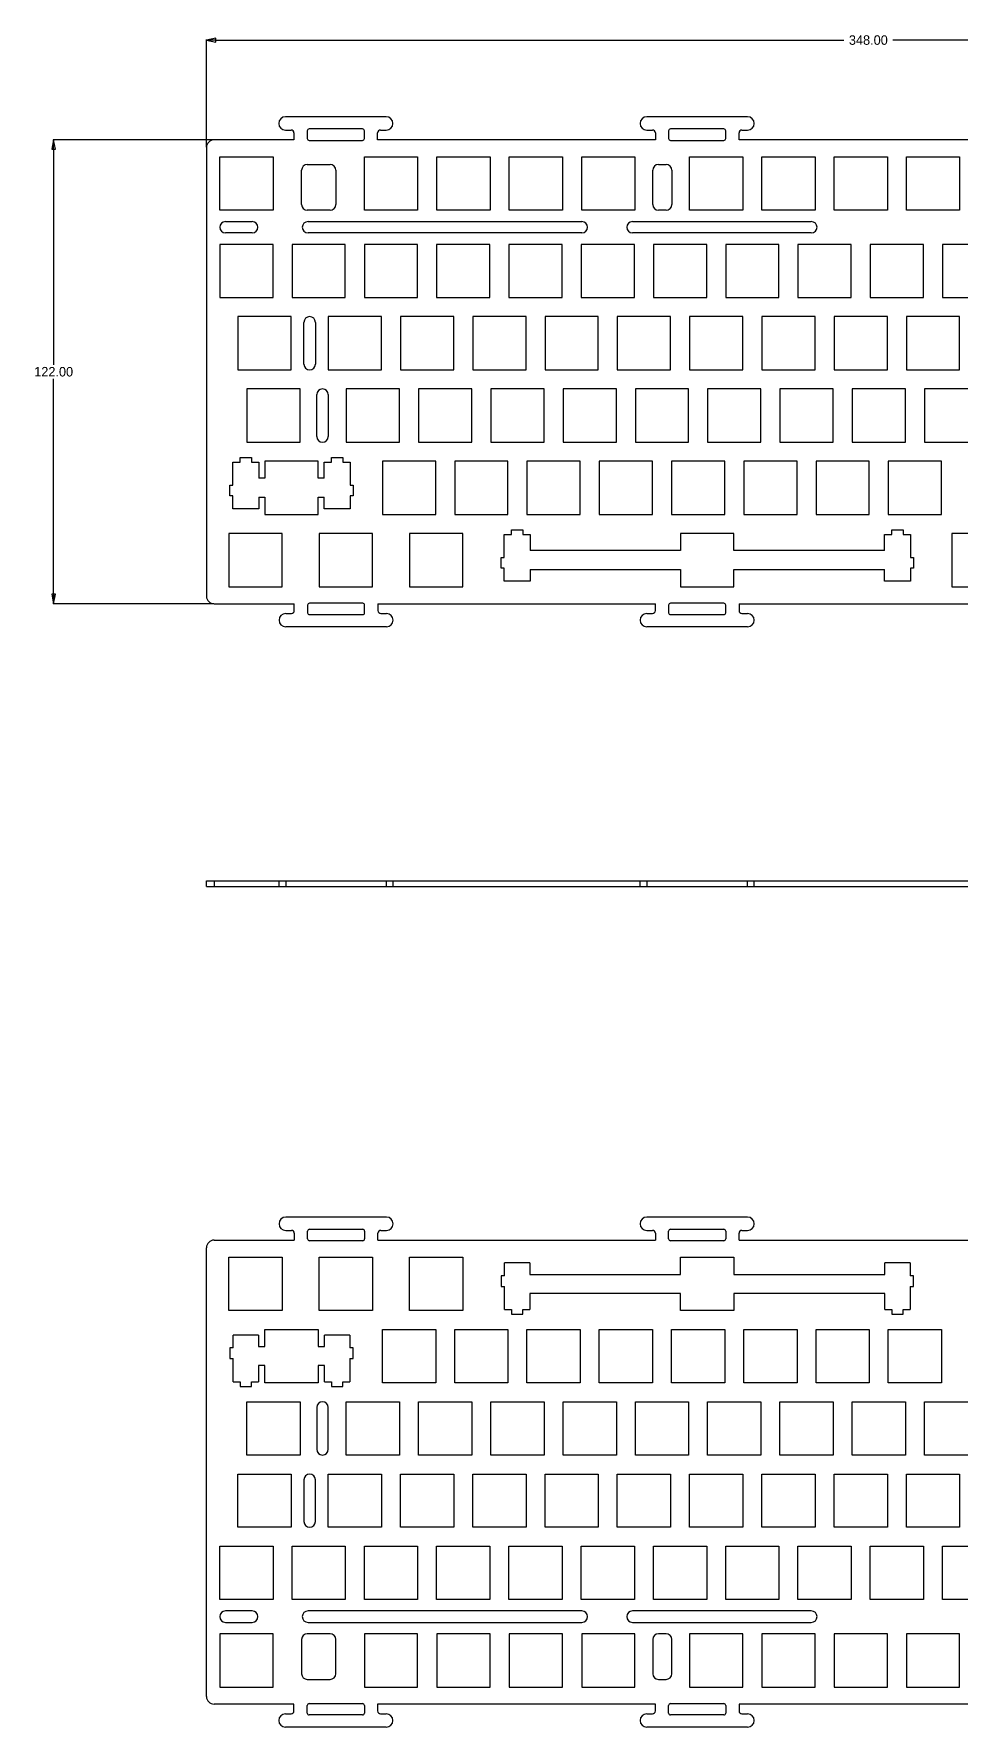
# Model space of a CAD drawing. Header units: millimetres. Extents: x -75 to 374, y -232 to 213.
# Drawn here: x -74.8 to 168.7, y -231.8 to 213.4 of the extents above; entities that cross this region are included whole.
import ezdxf

# ---------------------------------------------------------------- set-up
doc = ezdxf.new("R2010")
doc.units = ezdxf.units.MM
doc.header["$LTSCALE"] = 16.335
doc.header["$PDMODE"] = 3
doc.header["$PDSIZE"] = 0.3125
doc.layers.get('0').update_dxf_attribs({"linetype": 'CONTINUOUS'})
doc.layers.get('Defpoints').update_dxf_attribs({"linetype": 'CONTINUOUS'})
doc.dimstyles.get("Standard").update_dxf_attribs({"dimtxt": 2.5, "dimasz": 2.5, "dimexe": 0.125, "dimexo": 0.0625, "dimtad": 1, "dimdsep": 46, "dimtxsty": 'Standard', "dimblk": 'CLOSED', "dimblk1": 'CLOSED', "dimblk2": 'CLOSED', "dimcen": 0.09, "dimazin": 2, "dimtp": 0.01, "dimtm": 0.01, "dimtfac": 1, "dimtofl": 0, "dimtmove": 0, "dimatfit": 3, "dimldrblk": 'CLOSED', "dimfxl": 1, "dimtolj": 1, "dimarcsym": 0})

# ---------------------------------------------------------------- blocks, each defined once
blk = doc.blocks.new('_CLOSED')
at = {"color": 0, "linetype": 'ByBlock'}
for p, q in [((0, 0), (-1, 0.2)), ((-1, 0.2), (-1, -0.2)), ((-1, -0.2), (0, 0)), ((-1, 0), (0, 0))]:
    blk.add_line(p, q, dxfattribs=at)
blk = doc.blocks.new('*D1')
at = {"color": 0, "lineweight": -2}
for p, q in [((-29.42, 183.64), (-29.42, 211.92)), ((-26.92, 211.79), (138.13, 211.79)), ((316.08, 211.79), (151.04, 211.79)), ((318.58, 183.64), (318.58, 211.92))]:
    blk.add_line(p, q, dxfattribs=at)
at = {"layer": 'Defpoints', "color": 0}
for p in [(318.58, 211.79), (-29.42, 183.58), (318.58, 183.58)]:
    blk.add_point(p, dxfattribs=at)
at = {"color": 0, "lineweight": -2, "xscale": 2.5, "yscale": 2.5, "zscale": 2.5, "rotation": 180}
blk.add_blockref('_CLOSED', (-29.42, 211.79), dxfattribs=at)
at = {"color": 0, "lineweight": -2, "xscale": 2.5, "yscale": 2.5, "zscale": 2.5}
blk.add_blockref('_CLOSED', (318.58, 211.79), dxfattribs=at)
at = {"color": 0, "insert": (144.58, 211.79), "char_height": 2.5, "attachment_point": 5}
blk.add_mtext('\\A1;348.00', dxfattribs=at)
blk = doc.blocks.new('*D2')
at = {"color": 0, "lineweight": -2}
for p, q in [((-27.48, 185.58), (-69.71, 185.58)), ((-69.59, 183.08), (-69.59, 126.45)), ((-69.59, 66.08), (-69.59, 122.7)), ((-27.48, 63.58), (-69.71, 63.58))]:
    blk.add_line(p, q, dxfattribs=at)
at = {"layer": 'Defpoints', "color": 0}
for p in [(-27.42, 185.58), (-69.59, 63.58), (-27.42, 63.58)]:
    blk.add_point(p, dxfattribs=at)
at = {"color": 0, "lineweight": -2, "xscale": 2.5, "yscale": 2.5, "zscale": 2.5}
for p, rotation in [((-69.59, 185.58), 90), ((-69.59, 63.58), 270)]:
    blk.add_blockref('_CLOSED', p, dxfattribs=dict(at, rotation=rotation))
at = {"color": 0, "insert": (-69.59, 124.58), "char_height": 2.5, "attachment_point": 5}
blk.add_mtext('\\A1;122.00', dxfattribs=at)

msp = doc.modelspace()

# ---------------------------------------------------------------- linework, layer by layer
at = {"color": 7, "linetype": 'Continuous'}
for p, q in [((17.834, 191.628), (-8.666, 191.628)), ((112.834, 191.628), (86.334, 191.628)), ((-8.666, 188.128), (-7.166, 188.128)), ((-6.416, 187.378), (-6.416, 185.578)), ((-2.916, 187.928), (-2.916, 185.928)), ((11.584, 188.428), (-2.416, 188.428)), ((12.084, 185.928), (12.084, 187.928)), ((15.584, 185.578), (15.584, 187.378)), ((16.334, 188.128), (17.834, 188.128)), ((86.334, 188.128), (87.834, 188.128)), ((88.584, 187.378), (88.584, 185.578)), ((92.084, 187.928), (92.084, 185.928)), ((106.584, 188.428), (92.584, 188.428)), ((107.084, 185.928), (107.084, 187.928)), ((110.584, 185.578), (110.584, 187.378)), ((111.334, 188.128), (112.834, 188.128)), ((-29.416, 183.578), (-29.416, 65.578)), ((-6.416, 185.578), (-27.416, 185.578)), ((-2.416, 185.428), (11.584, 185.428)), ((88.584, 185.578), (15.584, 185.578)), ((92.584, 185.428), (106.584, 185.428)), ((183.584, 185.578), (110.584, 185.578)), ((-25.916, 167.078), (-25.916, 181.078)), ((-25.916, 181.078), (-11.916, 181.078)), ((-11.916, 181.078), (-11.916, 167.078)), ((-2.916, 179.078), (3.084, 179.078)), ((12.084, 167.078), (12.084, 181.078)), ((12.084, 181.078), (26.084, 181.078)), ((26.084, 181.078), (26.084, 167.078)), ((31.134, 167.078), (31.134, 181.078)), ((31.134, 181.078), (45.134, 181.078)), ((45.134, 181.078), (45.134, 167.078)), ((50.184, 167.078), (50.184, 181.078)), ((50.184, 181.078), (64.184, 181.078)), ((64.184, 181.078), (64.184, 167.078)), ((69.234, 167.078), (69.234, 181.078)), ((69.234, 181.078), (83.234, 181.078)), ((83.234, 181.078), (83.234, 167.078)), ((89.409, 179.078), (91.409, 179.078)), ((97.584, 167.078), (97.584, 181.078)), ((97.584, 181.078), (111.584, 181.078)), ((111.584, 181.078), (111.584, 167.078)), ((116.584, 167.078), (116.584, 181.078)), ((116.584, 181.078), (130.584, 181.078)), ((130.584, 181.078), (130.584, 167.078)), ((135.584, 167.078), (135.584, 181.078)), ((135.584, 181.078), (149.584, 181.078)), ((149.584, 181.078), (149.584, 167.078)), ((154.584, 167.078), (154.584, 181.078)), ((154.584, 181.078), (168.584, 181.078)), ((168.584, 181.078), (168.584, 167.078)), ((-4.416, 168.578), (-4.416, 177.578)), ((4.584, 177.578), (4.584, 168.578)), ((87.909, 168.578), (87.909, 177.578)), ((92.909, 177.578), (92.909, 168.578)), ((-11.916, 167.078), (-25.916, 167.078)), ((3.084, 167.078), (-2.916, 167.078)), ((26.084, 167.078), (12.084, 167.078)), ((45.134, 167.078), (31.134, 167.078)), ((64.184, 167.078), (50.184, 167.078)), ((83.234, 167.078), (69.234, 167.078)), ((91.409, 167.078), (89.409, 167.078)), ((111.584, 167.078), (97.584, 167.078)), ((130.584, 167.078), (116.584, 167.078)), ((149.584, 167.078), (135.584, 167.078)), ((168.584, 167.078), (154.584, 167.078)), ((-24.416, 164.078), (-17.416, 164.078)), ((-17.416, 161.078), (-24.416, 161.078)), ((-2.727, 164.078), (69.273, 164.078)), ((69.273, 161.078), (-2.727, 161.078)), ((82.584, 164.078), (129.584, 164.078)), ((129.584, 161.078), (82.584, 161.078)), ((-25.916, 158.078), (-25.916, 144.078)), ((-11.916, 158.078), (-25.916, 158.078)), ((-11.916, 144.078), (-11.916, 158.078)), ((-6.916, 158.078), (-6.916, 144.078)), ((7.084, 158.078), (-6.916, 158.078)), ((7.084, 144.078), (7.084, 158.078)), ((12.084, 158.078), (12.084, 144.078)), ((26.084, 158.078), (12.084, 158.078)), ((26.084, 144.078), (26.084, 158.078)), ((31.084, 158.078), (31.084, 144.078)), ((45.084, 158.078), (31.084, 158.078)), ((45.084, 144.078), (45.084, 158.078)), ((50.084, 158.078), (50.084, 144.078)), ((64.084, 158.078), (50.084, 158.078)), ((64.084, 144.078), (64.084, 158.078)), ((69.084, 158.078), (69.084, 144.078)), ((83.084, 158.078), (69.084, 158.078)), ((83.084, 144.078), (83.084, 158.078)), ((88.084, 158.078), (88.084, 144.078)), ((102.084, 158.078), (88.084, 158.078)), ((102.084, 144.078), (102.084, 158.078)), ((107.084, 158.078), (107.084, 144.078)), ((121.084, 158.078), (107.084, 158.078)), ((121.084, 144.078), (121.084, 158.078)), ((126.084, 158.078), (126.084, 144.078)), ((140.084, 158.078), (126.084, 158.078)), ((140.084, 144.078), (140.084, 158.078)), ((145.084, 158.078), (145.084, 144.078)), ((159.084, 158.078), (145.084, 158.078)), ((159.084, 144.078), (159.084, 158.078)), ((164.084, 158.078), (164.084, 144.078)), ((178.084, 158.078), (164.084, 158.078)), ((-25.916, 144.078), (-11.916, 144.078)), ((-6.916, 144.078), (7.084, 144.078)), ((12.084, 144.078), (26.084, 144.078)), ((31.084, 144.078), (45.084, 144.078)), ((50.084, 144.078), (64.084, 144.078)), ((69.084, 144.078), (83.084, 144.078)), ((88.084, 144.078), (102.084, 144.078)), ((107.084, 144.078), (121.084, 144.078)), ((126.084, 144.078), (140.084, 144.078)), ((145.084, 144.078), (159.084, 144.078)), ((164.084, 144.078), (178.084, 144.078)), ((-21.166, 139.078), (-21.166, 125.078)), ((-7.166, 139.078), (-21.166, 139.078)), ((-7.166, 125.078), (-7.166, 139.078)), ((2.584, 139.078), (2.584, 125.078)), ((16.584, 139.078), (2.584, 139.078)), ((16.584, 125.078), (16.584, 139.078)), ((21.584, 139.078), (21.584, 125.078)), ((35.584, 139.078), (21.584, 139.078)), ((35.584, 125.078), (35.584, 139.078)), ((40.584, 139.078), (40.584, 125.078)), ((54.584, 139.078), (40.584, 139.078)), ((54.584, 125.078), (54.584, 139.078)), ((59.584, 139.078), (59.584, 125.078)), ((73.584, 139.078), (59.584, 139.078)), ((73.584, 125.078), (73.584, 139.078)), ((78.584, 139.078), (78.584, 125.078)), ((92.584, 139.078), (78.584, 139.078)), ((92.584, 125.078), (92.584, 139.078)), ((97.584, 139.078), (97.584, 125.078)), ((111.584, 139.078), (97.584, 139.078)), ((111.584, 125.078), (111.584, 139.078)), ((116.584, 139.078), (116.584, 125.078)), ((130.584, 139.078), (116.584, 139.078)), ((130.584, 125.078), (130.584, 139.078)), ((135.584, 139.078), (135.584, 125.078)), ((149.584, 139.078), (135.584, 139.078)), ((149.584, 125.078), (149.584, 139.078)), ((154.584, 139.078), (154.584, 125.078)), ((168.584, 139.078), (154.584, 139.078)), ((168.584, 125.078), (168.584, 139.078)), ((-3.791, 126.578), (-3.791, 137.578)), ((-0.791, 137.578), (-0.791, 126.578)), ((-21.166, 125.078), (-7.166, 125.078)), ((2.584, 125.078), (16.584, 125.078)), ((21.584, 125.078), (35.584, 125.078)), ((40.584, 125.078), (54.584, 125.078)), ((59.584, 125.078), (73.584, 125.078)), ((78.584, 125.078), (92.584, 125.078)), ((97.584, 125.078), (111.584, 125.078)), ((116.584, 125.078), (130.584, 125.078)), ((135.584, 125.078), (149.584, 125.078)), ((154.584, 125.078), (168.584, 125.078)), ((-18.791, 120.078), (-18.791, 106.078)), ((-4.791, 120.078), (-18.791, 120.078)), ((-4.791, 106.078), (-4.791, 120.078)), ((-0.416, 107.578), (-0.416, 118.578)), ((2.584, 118.578), (2.584, 107.578)), ((7.334, 120.078), (7.334, 106.078)), ((21.334, 120.078), (7.334, 120.078)), ((21.334, 106.078), (21.334, 120.078)), ((26.334, 120.078), (26.334, 106.078)), ((40.334, 120.078), (26.334, 120.078)), ((40.334, 106.078), (40.334, 120.078)), ((45.334, 120.078), (45.334, 106.078)), ((59.334, 120.078), (45.334, 120.078)), ((59.334, 106.078), (59.334, 120.078)), ((64.334, 120.078), (64.334, 106.078)), ((78.334, 120.078), (64.334, 120.078)), ((78.334, 106.078), (78.334, 120.078)), ((83.334, 120.078), (83.334, 106.078)), ((97.334, 120.078), (83.334, 120.078)), ((97.334, 106.078), (97.334, 120.078)), ((102.334, 120.078), (102.334, 106.078)), ((116.334, 120.078), (102.334, 120.078)), ((116.334, 106.078), (116.334, 120.078)), ((121.334, 120.078), (121.334, 106.078)), ((135.334, 120.078), (121.334, 120.078)), ((135.334, 106.078), (135.334, 120.078)), ((140.334, 120.078), (140.334, 106.078)), ((154.334, 120.078), (140.334, 120.078)), ((154.334, 106.078), (154.334, 120.078)), ((173.334, 120.078), (159.334, 120.078)), ((159.334, 120.078), (159.334, 106.078)), ((-18.791, 106.078), (-4.791, 106.078)), ((7.334, 106.078), (21.334, 106.078)), ((26.334, 106.078), (40.334, 106.078)), ((45.334, 106.078), (59.334, 106.078)), ((64.334, 106.078), (78.334, 106.078)), ((83.334, 106.078), (97.334, 106.078)), ((102.334, 106.078), (116.334, 106.078)), ((121.334, 106.078), (135.334, 106.078)), ((140.334, 106.078), (154.334, 106.078)), ((159.334, 106.078), (173.334, 106.078)), ((-22.466, 94.738), (-22.466, 100.838)), ((-22.466, 100.838), (-20.541, 100.838)), ((-20.541, 100.838), (-20.541, 102.038)), ((-20.541, 102.038), (-17.541, 102.038)), ((-17.541, 102.038), (-17.541, 100.838)), ((-17.541, 100.838), (-15.616, 100.838)), ((-15.616, 100.838), (-15.616, 96.578)), ((-14.041, 101.078), (-14.041, 96.578)), ((-0.041, 101.078), (-14.041, 101.078)), ((-0.041, 96.578), (-0.041, 101.078)), ((1.534, 96.578), (1.534, 100.838)), ((1.534, 100.838), (3.459, 100.838)), ((3.459, 100.838), (3.459, 102.038)), ((3.459, 102.038), (6.459, 102.038)), ((6.459, 102.038), (6.459, 100.838)), ((6.459, 100.838), (8.384, 100.838)), ((8.384, 100.838), (8.384, 94.738)), ((16.834, 101.078), (16.834, 87.078)), ((30.834, 101.078), (16.834, 101.078)), ((30.834, 87.078), (30.834, 101.078)), ((35.834, 101.078), (35.834, 87.078)), ((49.834, 101.078), (35.834, 101.078)), ((49.834, 87.078), (49.834, 101.078)), ((54.834, 101.078), (54.834, 87.078)), ((68.834, 101.078), (54.834, 101.078)), ((68.834, 87.078), (68.834, 101.078)), ((73.834, 101.078), (73.834, 87.078)), ((87.834, 101.078), (73.834, 101.078)), ((87.834, 87.078), (87.834, 101.078)), ((92.834, 101.078), (92.834, 87.078)), ((106.834, 101.078), (92.834, 101.078)), ((106.834, 87.078), (106.834, 101.078)), ((111.834, 101.078), (111.834, 87.078)), ((125.834, 101.078), (111.834, 101.078)), ((125.834, 87.078), (125.834, 101.078)), ((144.834, 101.078), (130.834, 101.078)), ((130.834, 101.078), (130.834, 87.078)), ((144.834, 87.078), (144.834, 101.078)), ((163.834, 101.078), (149.834, 101.078)), ((149.834, 101.078), (149.834, 87.078)), ((163.834, 87.078), (163.834, 101.078)), ((-23.241, 91.938), (-23.241, 94.738)), ((-23.241, 94.738), (-22.466, 94.738)), ((-14.041, 96.578), (-15.616, 96.578)), ((1.534, 96.578), (-0.041, 96.578)), ((8.384, 94.738), (9.159, 94.738)), ((9.159, 94.738), (9.159, 91.938)), ((-22.466, 91.938), (-23.241, 91.938)), ((-22.466, 88.538), (-22.466, 91.938)), ((-15.616, 91.578), (-15.616, 88.538)), ((-15.616, 91.578), (-14.041, 91.578)), ((-14.041, 91.578), (-14.041, 87.078)), ((-0.041, 87.078), (-0.041, 91.578)), ((-0.041, 91.578), (1.534, 91.578)), ((1.534, 88.538), (1.534, 91.578)), ((8.384, 91.938), (8.384, 88.538)), ((9.159, 91.938), (8.384, 91.938)), ((-15.616, 88.538), (-22.466, 88.538)), ((-14.041, 87.078), (-0.041, 87.078)), ((8.384, 88.538), (1.534, 88.538)), ((16.834, 87.078), (30.834, 87.078)), ((35.834, 87.078), (49.834, 87.078)), ((54.834, 87.078), (68.834, 87.078)), ((73.834, 87.078), (87.834, 87.078)), ((92.834, 87.078), (106.834, 87.078)), ((111.834, 87.078), (125.834, 87.078)), ((130.834, 87.078), (144.834, 87.078)), ((149.834, 87.078), (163.834, 87.078)), ((-23.536, 82.078), (-23.536, 68.078)), ((-9.536, 82.078), (-23.536, 82.078)), ((-9.536, 68.078), (-9.536, 82.078)), ((0.214, 82.078), (0.214, 68.078)), ((14.214, 82.078), (0.214, 82.078)), ((14.214, 68.078), (14.214, 82.078)), ((23.964, 82.078), (23.964, 68.078)), ((37.964, 82.078), (23.964, 82.078)), ((37.964, 68.078), (37.964, 82.078)), ((48.809, 75.738), (48.809, 81.838)), ((48.809, 81.838), (50.734, 81.838)), ((50.734, 81.838), (50.734, 83.038)), ((50.734, 83.038), (53.734, 83.038)), ((53.734, 83.038), (53.734, 81.838)), ((53.734, 81.838), (55.659, 81.838)), ((55.659, 81.838), (55.659, 77.578)), ((95.234, 82.078), (95.234, 77.578)), ((109.234, 82.078), (95.234, 82.078)), ((109.234, 77.578), (109.234, 82.078)), ((148.809, 81.838), (150.734, 81.838)), ((148.809, 77.578), (148.809, 81.838)), ((150.734, 83.038), (153.734, 83.038)), ((150.734, 81.838), (150.734, 83.038)), ((153.734, 83.038), (153.734, 81.838)), ((153.734, 81.838), (155.659, 81.838)), ((155.659, 81.838), (155.659, 75.738)), ((180.534, 82.078), (166.534, 82.078)), ((166.534, 82.078), (166.534, 68.078)), ((48.034, 72.938), (48.034, 75.738)), ((48.034, 75.738), (48.809, 75.738)), ((95.234, 77.578), (55.659, 77.578)), ((148.809, 77.578), (109.234, 77.578)), ((155.659, 75.738), (156.434, 75.738)), ((156.434, 75.738), (156.434, 72.938)), ((48.809, 72.938), (48.034, 72.938)), ((48.809, 69.538), (48.809, 72.938)), ((55.659, 72.578), (55.659, 69.538)), ((55.659, 72.578), (95.234, 72.578)), ((95.234, 72.578), (95.234, 68.078)), ((109.234, 72.578), (148.809, 72.578)), ((109.234, 68.078), (109.234, 72.578)), ((148.809, 69.538), (148.809, 72.578)), ((156.434, 72.938), (155.659, 72.938)), ((155.659, 72.938), (155.659, 69.538)), ((-23.536, 68.078), (-9.536, 68.078)), ((0.214, 68.078), (14.214, 68.078)), ((23.964, 68.078), (37.964, 68.078)), ((55.659, 69.538), (48.809, 69.538)), ((95.234, 68.078), (109.234, 68.078)), ((155.659, 69.538), (148.809, 69.538)), ((166.534, 68.078), (180.534, 68.078)), ((-27.416, 63.578), (-6.341, 63.578)), ((-6.341, 61.778), (-6.341, 63.578)), ((-2.841, 63.228), (-2.841, 61.228)), ((11.659, 63.728), (-2.341, 63.728)), ((12.159, 61.228), (12.159, 63.228)), ((15.659, 63.578), (15.659, 61.778)), ((15.659, 63.578), (88.584, 63.578)), ((88.584, 61.778), (88.584, 63.578)), ((92.084, 63.228), (92.084, 61.228)), ((106.584, 63.728), (92.584, 63.728)), ((107.084, 61.228), (107.084, 63.228)), ((110.584, 63.578), (183.584, 63.578)), ((110.584, 63.578), (110.584, 61.778)), ((-8.591, 61.028), (-7.091, 61.028)), ((-2.341, 60.728), (11.659, 60.728)), ((16.409, 61.028), (17.909, 61.028)), ((86.334, 61.028), (87.834, 61.028)), ((92.584, 60.728), (106.584, 60.728)), ((111.334, 61.028), (112.834, 61.028)), ((17.909, 57.528), (-8.591, 57.528)), ((112.834, 57.528), (86.334, 57.528)), ((-29.416, -10.758), (-29.416, -9.258)), ((-29.416, -9.258), (318.584, -9.258)), ((-29.416, -10.758), (318.584, -10.758)), ((-27.416, -9.258), (-27.416, -10.758)), ((-10.341, -10.758), (-10.341, -9.258)), ((-8.591, -9.258), (-8.591, -10.758)), ((17.909, -10.758), (17.909, -9.258)), ((19.659, -10.758), (19.659, -9.258)), ((84.584, -10.758), (84.584, -9.258)), ((86.334, -9.258), (86.334, -10.758)), ((112.834, -10.758), (112.834, -9.258)), ((114.584, -10.758), (114.584, -9.258)), ((17.909, -97.688), (-8.591, -97.688)), ((112.834, -97.688), (86.334, -97.688)), ((-8.591, -101.188), (-7.091, -101.188)), ((-6.341, -101.938), (-6.341, -103.738)), ((-2.841, -103.388), (-2.841, -101.388)), ((-2.341, -100.888), (11.659, -100.888)), ((12.159, -101.388), (12.159, -103.388)), ((15.659, -103.738), (15.659, -101.938)), ((16.409, -101.188), (17.909, -101.188)), ((86.334, -101.188), (87.834, -101.188)), ((88.584, -101.938), (88.584, -103.738)), ((92.084, -103.388), (92.084, -101.388)), ((92.584, -100.888), (106.584, -100.888)), ((107.084, -101.388), (107.084, -103.388)), ((110.584, -103.738), (110.584, -101.938)), ((111.334, -101.188), (112.834, -101.188)), ((-29.416, -223.738), (-29.416, -105.738)), ((-27.416, -103.738), (-6.341, -103.738)), ((11.659, -103.888), (-2.341, -103.888)), ((15.659, -103.738), (88.584, -103.738)), ((106.584, -103.888), (92.584, -103.888)), ((110.584, -103.738), (183.584, -103.738)), ((-23.536, -122.238), (-23.536, -108.238)), ((-23.536, -108.238), (-9.536, -108.238)), ((-9.536, -108.238), (-9.536, -122.238)), ((0.214, -122.238), (0.214, -108.238)), ((0.214, -108.238), (14.214, -108.238)), ((14.214, -108.238), (14.214, -122.238)), ((23.964, -122.238), (23.964, -108.238)), ((23.964, -108.238), (37.964, -108.238)), ((37.964, -108.238), (37.964, -122.238)), ((48.809, -109.698), (48.809, -113.098)), ((55.559, -109.698), (48.909, -109.698)), ((55.659, -112.738), (55.659, -109.698)), ((95.234, -112.738), (95.234, -108.238)), ((95.234, -108.238), (109.234, -108.238)), ((109.234, -108.238), (109.234, -112.738)), ((148.809, -109.698), (148.809, -112.738)), ((155.559, -109.698), (148.909, -109.698)), ((155.659, -113.098), (155.659, -109.698)), ((48.034, -113.098), (48.034, -115.898)), ((48.909, -113.098), (48.034, -113.098)), ((55.559, -112.738), (95.234, -112.738)), ((109.234, -112.738), (148.909, -112.738)), ((156.434, -113.098), (155.559, -113.098)), ((156.434, -115.898), (156.434, -113.098)), ((48.034, -115.898), (48.909, -115.898)), ((48.809, -115.898), (48.809, -121.998)), ((95.234, -117.738), (55.559, -117.738)), ((55.659, -121.998), (55.659, -117.738)), ((95.234, -122.238), (95.234, -117.738)), ((109.234, -117.738), (109.234, -122.238)), ((148.909, -117.738), (109.234, -117.738)), ((148.809, -117.738), (148.809, -121.998)), ((155.559, -115.898), (156.434, -115.898)), ((155.659, -121.998), (155.659, -115.898)), ((-9.536, -122.238), (-23.536, -122.238)), ((14.214, -122.238), (0.214, -122.238)), ((37.964, -122.238), (23.964, -122.238)), ((48.909, -121.998), (50.734, -121.998)), ((50.734, -121.998), (50.734, -123.198)), ((50.734, -123.198), (53.734, -123.198)), ((53.734, -123.198), (53.734, -121.998)), ((53.734, -121.998), (55.559, -121.998)), ((109.234, -122.238), (95.234, -122.238)), ((148.909, -121.998), (150.734, -121.998)), ((150.734, -121.998), (150.734, -123.198)), ((150.734, -123.198), (153.734, -123.198)), ((153.734, -123.198), (153.734, -121.998)), ((153.734, -121.998), (155.559, -121.998)), ((-22.466, -128.698), (-22.466, -132.098)), ((-15.716, -128.698), (-22.366, -128.698)), ((-15.616, -131.738), (-15.616, -128.698)), ((-14.041, -131.738), (-14.041, -127.238)), ((-14.041, -127.238), (-0.041, -127.238)), ((-0.041, -127.238), (-0.041, -131.738)), ((1.534, -128.698), (1.534, -131.738)), ((8.284, -128.698), (1.634, -128.698)), ((8.384, -132.098), (8.384, -128.698)), ((16.834, -141.238), (16.834, -127.238)), ((16.834, -127.238), (30.834, -127.238)), ((30.834, -127.238), (30.834, -141.238)), ((35.834, -141.238), (35.834, -127.238)), ((35.834, -127.238), (49.834, -127.238)), ((49.834, -127.238), (49.834, -141.238)), ((54.834, -141.238), (54.834, -127.238)), ((54.834, -127.238), (68.834, -127.238)), ((68.834, -127.238), (68.834, -141.238)), ((73.834, -141.238), (73.834, -127.238)), ((73.834, -127.238), (87.834, -127.238)), ((87.834, -127.238), (87.834, -141.238)), ((92.834, -141.238), (92.834, -127.238)), ((92.834, -127.238), (106.834, -127.238)), ((106.834, -127.238), (106.834, -141.238)), ((111.834, -141.238), (111.834, -127.238)), ((111.834, -127.238), (125.834, -127.238)), ((125.834, -127.238), (125.834, -141.238)), ((130.834, -141.238), (130.834, -127.238)), ((130.834, -127.238), (144.834, -127.238)), ((144.834, -127.238), (144.834, -141.238)), ((149.834, -141.238), (149.834, -127.238)), ((149.834, -127.238), (163.834, -127.238)), ((163.834, -127.238), (163.834, -141.238)), ((-23.241, -132.098), (-23.241, -134.898)), ((-22.366, -132.098), (-23.241, -132.098)), ((-15.716, -131.738), (-14.041, -131.738)), ((-0.041, -131.738), (1.634, -131.738)), ((9.159, -132.098), (8.284, -132.098)), ((9.159, -134.898), (9.159, -132.098)), ((-23.241, -134.898), (-22.366, -134.898)), ((-22.466, -134.898), (-22.466, -140.998)), ((-14.041, -136.738), (-15.716, -136.738)), ((-15.616, -140.998), (-15.616, -136.738)), ((-14.041, -141.238), (-14.041, -136.738)), ((-0.041, -136.738), (-0.041, -141.238)), ((1.634, -136.738), (-0.041, -136.738)), ((1.534, -136.738), (1.534, -140.998)), ((8.284, -134.898), (9.159, -134.898)), ((8.384, -140.998), (8.384, -134.898)), ((-22.366, -140.998), (-20.541, -140.998)), ((-20.541, -140.998), (-20.541, -142.198)), ((-20.541, -142.198), (-17.541, -142.198)), ((-17.541, -142.198), (-17.541, -140.998)), ((-17.541, -140.998), (-15.716, -140.998)), ((-0.041, -141.238), (-14.041, -141.238)), ((1.634, -140.998), (3.459, -140.998)), ((3.459, -140.998), (3.459, -142.198)), ((3.459, -142.198), (6.459, -142.198)), ((6.459, -142.198), (6.459, -140.998)), ((6.459, -140.998), (8.284, -140.998)), ((30.834, -141.238), (16.834, -141.238)), ((49.834, -141.238), (35.834, -141.238)), ((68.834, -141.238), (54.834, -141.238)), ((87.834, -141.238), (73.834, -141.238)), ((106.834, -141.238), (92.834, -141.238)), ((125.834, -141.238), (111.834, -141.238)), ((144.834, -141.238), (130.834, -141.238)), ((163.834, -141.238), (149.834, -141.238)), ((-18.791, -160.238), (-18.791, -146.238)), ((-18.791, -146.238), (-4.791, -146.238)), ((-4.791, -146.238), (-4.791, -160.238)), ((7.334, -160.238), (7.334, -146.238)), ((7.334, -146.238), (21.334, -146.238)), ((21.334, -146.238), (21.334, -160.238)), ((26.334, -160.238), (26.334, -146.238)), ((26.334, -146.238), (40.334, -146.238)), ((40.334, -146.238), (40.334, -160.238)), ((45.334, -160.238), (45.334, -146.238)), ((45.334, -146.238), (59.334, -146.238)), ((59.334, -146.238), (59.334, -160.238)), ((64.334, -160.238), (64.334, -146.238)), ((64.334, -146.238), (78.334, -146.238)), ((78.334, -146.238), (78.334, -160.238)), ((83.334, -160.238), (83.334, -146.238)), ((83.334, -146.238), (97.334, -146.238)), ((97.334, -146.238), (97.334, -160.238)), ((102.334, -160.238), (102.334, -146.238)), ((102.334, -146.238), (116.334, -146.238)), ((116.334, -146.238), (116.334, -160.238)), ((121.334, -160.238), (121.334, -146.238)), ((121.334, -146.238), (135.334, -146.238)), ((135.334, -146.238), (135.334, -160.238)), ((140.334, -160.238), (140.334, -146.238)), ((140.334, -146.238), (154.334, -146.238)), ((154.334, -146.238), (154.334, -160.238)), ((159.334, -160.238), (159.334, -146.238)), ((159.334, -146.238), (173.334, -146.238)), ((-0.416, -147.738), (-0.416, -158.738)), ((2.584, -158.738), (2.584, -147.738)), ((-4.791, -160.238), (-18.791, -160.238)), ((21.334, -160.238), (7.334, -160.238)), ((40.334, -160.238), (26.334, -160.238)), ((59.334, -160.238), (45.334, -160.238)), ((78.334, -160.238), (64.334, -160.238)), ((97.334, -160.238), (83.334, -160.238)), ((116.334, -160.238), (102.334, -160.238)), ((135.334, -160.238), (121.334, -160.238)), ((154.334, -160.238), (140.334, -160.238)), ((173.334, -160.238), (159.334, -160.238)), ((-21.166, -179.238), (-21.166, -165.238)), ((-21.166, -165.238), (-7.166, -165.238)), ((-7.166, -165.238), (-7.166, -179.238)), ((-3.791, -166.738), (-3.791, -177.738)), ((-0.791, -177.738), (-0.791, -166.738)), ((2.584, -179.238), (2.584, -165.238)), ((2.584, -165.238), (16.584, -165.238)), ((16.584, -165.238), (16.584, -179.238)), ((21.584, -179.238), (21.584, -165.238)), ((21.584, -165.238), (35.584, -165.238)), ((35.584, -165.238), (35.584, -179.238)), ((40.584, -179.238), (40.584, -165.238)), ((40.584, -165.238), (54.584, -165.238)), ((54.584, -165.238), (54.584, -179.238)), ((59.584, -179.238), (59.584, -165.238)), ((59.584, -165.238), (73.584, -165.238)), ((73.584, -165.238), (73.584, -179.238)), ((78.584, -179.238), (78.584, -165.238)), ((78.584, -165.238), (92.584, -165.238)), ((92.584, -165.238), (92.584, -179.238)), ((97.584, -179.238), (97.584, -165.238)), ((97.584, -165.238), (111.584, -165.238)), ((111.584, -165.238), (111.584, -179.238)), ((116.584, -179.238), (116.584, -165.238)), ((116.584, -165.238), (130.584, -165.238)), ((130.584, -165.238), (130.584, -179.238)), ((135.584, -179.238), (135.584, -165.238)), ((135.584, -165.238), (149.584, -165.238)), ((149.584, -165.238), (149.584, -179.238)), ((154.584, -165.238), (168.584, -165.238)), ((154.584, -179.238), (154.584, -165.238)), ((168.584, -165.238), (168.584, -179.238)), ((-7.166, -179.238), (-21.166, -179.238)), ((16.584, -179.238), (2.584, -179.238)), ((35.584, -179.238), (21.584, -179.238)), ((54.584, -179.238), (40.584, -179.238)), ((73.584, -179.238), (59.584, -179.238)), ((92.584, -179.238), (78.584, -179.238)), ((111.584, -179.238), (97.584, -179.238)), ((130.584, -179.238), (116.584, -179.238)), ((149.584, -179.238), (135.584, -179.238)), ((168.584, -179.238), (154.584, -179.238)), ((-25.916, -198.238), (-25.916, -184.238)), ((-25.916, -184.238), (-11.916, -184.238)), ((-11.916, -184.238), (-11.916, -198.238)), ((-6.916, -198.238), (-6.916, -184.238)), ((-6.916, -184.238), (7.084, -184.238)), ((7.084, -184.238), (7.084, -198.238)), ((12.084, -198.238), (12.084, -184.238)), ((12.084, -184.238), (26.084, -184.238)), ((26.084, -184.238), (26.084, -198.238)), ((31.084, -198.238), (31.084, -184.238)), ((31.084, -184.238), (45.084, -184.238)), ((45.084, -184.238), (45.084, -198.238)), ((50.084, -198.238), (50.084, -184.238)), ((50.084, -184.238), (64.084, -184.238)), ((64.084, -184.238), (64.084, -198.238)), ((69.084, -198.238), (69.084, -184.238)), ((69.084, -184.238), (83.084, -184.238)), ((83.084, -184.238), (83.084, -198.238)), ((88.084, -198.238), (88.084, -184.238)), ((88.084, -184.238), (102.084, -184.238)), ((102.084, -184.238), (102.084, -198.238)), ((107.084, -198.238), (107.084, -184.238)), ((107.084, -184.238), (121.084, -184.238)), ((121.084, -184.238), (121.084, -198.238)), ((126.084, -198.238), (126.084, -184.238)), ((126.084, -184.238), (140.084, -184.238)), ((140.084, -184.238), (140.084, -198.238)), ((145.084, -184.238), (159.084, -184.238)), ((145.084, -198.238), (145.084, -184.238)), ((159.084, -184.238), (159.084, -198.238)), ((164.084, -184.238), (178.084, -184.238)), ((164.084, -198.238), (164.084, -184.238)), ((-11.916, -198.238), (-25.916, -198.238)), ((7.084, -198.238), (-6.916, -198.238)), ((26.084, -198.238), (12.084, -198.238)), ((45.084, -198.238), (31.084, -198.238)), ((64.084, -198.238), (50.084, -198.238)), ((83.084, -198.238), (69.084, -198.238)), ((102.084, -198.238), (88.084, -198.238)), ((121.084, -198.238), (107.084, -198.238)), ((140.084, -198.238), (126.084, -198.238)), ((159.084, -198.238), (145.084, -198.238)), ((178.084, -198.238), (164.084, -198.238)), ((-17.416, -201.238), (-24.416, -201.238)), ((-24.416, -204.238), (-17.416, -204.238)), ((69.273, -201.238), (-2.727, -201.238)), ((-2.727, -204.238), (69.273, -204.238)), ((129.584, -201.238), (82.584, -201.238)), ((82.584, -204.238), (129.584, -204.238)), ((-25.916, -207.238), (-25.916, -221.238)), ((-11.916, -207.238), (-25.916, -207.238)), ((-11.916, -221.238), (-11.916, -207.238)), ((-4.416, -208.738), (-4.416, -217.738)), ((3.084, -207.238), (-2.916, -207.238)), ((4.584, -217.738), (4.584, -208.738)), ((12.084, -207.238), (12.084, -221.238)), ((26.084, -207.238), (12.084, -207.238)), ((26.084, -221.238), (26.084, -207.238)), ((31.134, -207.238), (31.134, -221.238)), ((45.134, -207.238), (31.134, -207.238)), ((45.134, -221.238), (45.134, -207.238)), ((50.184, -207.238), (50.184, -221.238)), ((64.184, -207.238), (50.184, -207.238)), ((64.184, -221.238), (64.184, -207.238)), ((69.234, -207.238), (69.234, -221.238)), ((83.234, -207.238), (69.234, -207.238)), ((83.234, -221.238), (83.234, -207.238)), ((87.909, -208.738), (87.909, -217.738)), ((91.409, -207.238), (89.409, -207.238)), ((92.909, -217.738), (92.909, -208.738)), ((97.584, -207.238), (97.584, -221.238)), ((111.584, -207.238), (97.584, -207.238)), ((111.584, -221.238), (111.584, -207.238)), ((130.584, -207.238), (116.584, -207.238)), ((116.584, -207.238), (116.584, -221.238)), ((130.584, -221.238), (130.584, -207.238)), ((149.584, -207.238), (135.584, -207.238)), ((135.584, -207.238), (135.584, -221.238)), ((149.584, -221.238), (149.584, -207.238)), ((168.584, -207.238), (154.584, -207.238)), ((154.584, -207.238), (154.584, -221.238)), ((168.584, -221.238), (168.584, -207.238)), ((-25.916, -221.238), (-11.916, -221.238)), ((-2.916, -219.238), (3.084, -219.238)), ((12.084, -221.238), (26.084, -221.238)), ((31.134, -221.238), (45.134, -221.238)), ((50.184, -221.238), (64.184, -221.238)), ((69.234, -221.238), (83.234, -221.238)), ((89.409, -219.238), (91.409, -219.238)), ((97.584, -221.238), (111.584, -221.238)), ((116.584, -221.238), (130.584, -221.238)), ((135.584, -221.238), (149.584, -221.238)), ((154.584, -221.238), (168.584, -221.238)), ((-6.416, -225.738), (-27.416, -225.738)), ((-6.416, -227.538), (-6.416, -225.738)), ((-2.916, -228.088), (-2.916, -226.088)), ((-2.416, -225.588), (11.584, -225.588)), ((12.084, -226.088), (12.084, -228.088)), ((15.584, -225.738), (15.584, -227.538)), ((88.584, -225.738), (15.584, -225.738)), ((88.584, -227.538), (88.584, -225.738)), ((92.084, -228.088), (92.084, -226.088)), ((92.584, -225.588), (106.584, -225.588)), ((107.084, -226.088), (107.084, -228.088)), ((183.584, -225.738), (110.584, -225.738)), ((110.584, -225.738), (110.584, -227.538)), ((-8.666, -228.288), (-7.166, -228.288)), ((11.584, -228.588), (-2.416, -228.588)), ((16.334, -228.288), (17.834, -228.288)), ((86.334, -228.288), (87.834, -228.288)), ((106.584, -228.588), (92.584, -228.588)), ((111.334, -228.288), (112.834, -228.288)), ((17.834, -231.788), (-8.666, -231.788)), ((112.834, -231.788), (86.334, -231.788))]:
    msp.add_line(p, q, dxfattribs=at)
for centre, radius, start, end in [((-8.666, 189.878), 1.75, 90, 270), ((17.834, 189.878), 1.75, 270, 90), ((86.334, 189.878), 1.75, 90, 270), ((112.834, 189.878), 1.75, 270, 90), ((-7.166, 187.378), 0.75, 0, 90), ((-2.416, 187.928), 0.5, 90, 180), ((11.584, 187.928), 0.5, 0, 90), ((16.334, 187.378), 0.75, 90, 180), ((87.834, 187.378), 0.75, 0, 90), ((92.584, 187.928), 0.5, 90, 180), ((106.584, 187.928), 0.5, 0, 90), ((111.334, 187.378), 0.75, 90, 180), ((-27.416, 183.578), 2, 90, 180), ((-2.416, 185.928), 0.5, 180, 270), ((11.584, 185.928), 0.5, 270, 360), ((92.584, 185.928), 0.5, 180, 270), ((106.584, 185.928), 0.5, 270, 360), ((-2.916, 177.578), 1.5, 90, 180), ((3.084, 177.578), 1.5, 0, 90), ((89.409, 177.578), 1.5, 90, 180), ((91.409, 177.578), 1.5, 0, 90), ((-2.916, 168.578), 1.5, 180, 270), ((3.084, 168.578), 1.5, 270, 360), ((89.409, 168.578), 1.5, 180, 270), ((91.409, 168.578), 1.5, 270, 360), ((-24.416, 162.578), 1.5, 90, 270), ((-17.416, 162.578), 1.5, 270, 90), ((-2.727, 162.578), 1.5, 90, 270), ((69.273, 162.578), 1.5, 270, 90), ((82.584, 162.578), 1.5, 90, 270), ((129.584, 162.578), 1.5, 270, 90), ((-2.291, 137.578), 1.5, 0, 180), ((-2.291, 126.578), 1.5, 180, 360), ((1.084, 118.578), 1.5, 0, 180), ((1.084, 107.578), 1.5, 180, 360), ((-27.416, 65.578), 2, 180, 270), ((-2.341, 63.228), 0.5, 90, 180), ((11.659, 63.228), 0.5, 0, 90), ((92.584, 63.228), 0.5, 90, 180), ((106.584, 63.228), 0.5, 0, 90), ((-8.591, 59.278), 1.75, 90, 270), ((-7.091, 61.778), 0.75, 270, 360), ((-2.341, 61.228), 0.5, 180, 270), ((11.659, 61.228), 0.5, 270, 360), ((16.409, 61.778), 0.75, 180, 270), ((17.909, 59.278), 1.75, 270, 90), ((86.334, 59.278), 1.75, 90, 270), ((87.834, 61.778), 0.75, 270, 360), ((92.584, 61.228), 0.5, 180, 270), ((106.584, 61.228), 0.5, 270, 360), ((111.334, 61.778), 0.75, 180, 270), ((112.834, 59.278), 1.75, 270, 90), ((-8.591, -99.438), 1.75, 90, 270), ((17.909, -99.438), 1.75, 270, 90), ((86.334, -99.438), 1.75, 90, 270), ((112.834, -99.438), 1.75, 270, 90), ((-7.091, -101.938), 0.75, 0, 90), ((-2.341, -101.388), 0.5, 90, 180), ((11.659, -101.388), 0.5, 0, 90), ((16.409, -101.938), 0.75, 90, 180), ((87.834, -101.938), 0.75, 0, 90), ((92.584, -101.388), 0.5, 90, 180), ((106.584, -101.388), 0.5, 0, 90), ((111.334, -101.938), 0.75, 90, 180), ((-27.416, -105.738), 2, 90, 180), ((-2.341, -103.388), 0.5, 180, 270), ((11.659, -103.388), 0.5, 270, 360), ((92.584, -103.388), 0.5, 180, 270), ((106.584, -103.388), 0.5, 270, 360), ((1.084, -147.738), 1.5, 0, 180), ((1.084, -158.738), 1.5, 180, 360), ((-2.291, -166.738), 1.5, 0, 180), ((-2.291, -177.738), 1.5, 180, 360), ((-24.416, -202.738), 1.5, 90, 270), ((-17.416, -202.738), 1.5, 270, 90), ((-2.727, -202.738), 1.5, 90, 270), ((69.273, -202.738), 1.5, 270, 90), ((82.584, -202.738), 1.5, 90, 270), ((129.584, -202.738), 1.5, 270, 90), ((-2.916, -208.738), 1.5, 90, 180), ((3.084, -208.738), 1.5, 0, 90), ((89.409, -208.738), 1.5, 90, 180), ((91.409, -208.738), 1.5, 0, 90), ((-2.916, -217.738), 1.5, 180, 270), ((3.084, -217.738), 1.5, 270, 360), ((89.409, -217.738), 1.5, 180, 270), ((91.409, -217.738), 1.5, 270, 360), ((-27.416, -223.738), 2, 180, 270), ((-2.416, -226.088), 0.5, 90, 180), ((11.584, -226.088), 0.5, 0, 90), ((92.584, -226.088), 0.5, 90, 180), ((106.584, -226.088), 0.5, 0, 90), ((-8.666, -230.038), 1.75, 90, 270), ((-7.166, -227.538), 0.75, 270, 360), ((-2.416, -228.088), 0.5, 180, 270), ((11.584, -228.088), 0.5, 270, 360), ((16.334, -227.538), 0.75, 180, 270), ((17.834, -230.038), 1.75, 270, 90), ((86.334, -230.038), 1.75, 90, 270), ((87.834, -227.538), 0.75, 270, 360), ((92.584, -228.088), 0.5, 180, 270), ((106.584, -228.088), 0.5, 270, 360), ((111.334, -227.538), 0.75, 180, 270), ((112.834, -230.038), 1.75, 270, 90)]:
    msp.add_arc(centre, radius, start, end, dxfattribs=at)

# ---------------------------------------------------------------- dimensions: what is measured, and where the dimension line sits
dim = msp.add_linear_dim(base=(318.584, 211.793), p1=(-29.416, 183.578), p2=(318.584, 183.578), dimstyle='Standard', override={"dimtad": 0, "dimtih": 1, "dimtoh": 1, "dimdec": 2, "dimzin": 0, "dimcen": 2.673, "dimadec": 0, "dimazin": 0, "dimtp": 0, "dimtm": 0, "dimtdec": 4, "dimtzin": 0})
dim.commit()
dim.dimension.update_dxf_attribs({"geometry": '*D1', "text_midpoint": (144.584, 211.793)})
dim = msp.add_linear_dim(base=(-69.587, 63.578), p1=(-27.416, 185.578), p2=(-27.416, 63.578), angle=90, dimstyle='Standard', override={"dimtad": 0, "dimtih": 1, "dimtoh": 1, "dimzin": 0, "dimcen": 2.673, "dimadec": 0, "dimazin": 0, "dimtp": 0, "dimtm": 0, "dimtdec": 4, "dimtzin": 0})
dim.commit()
dim.dimension.update_dxf_attribs({"geometry": '*D2', "text_midpoint": (-69.587, 124.578)})

doc.saveas('drawing.dxf')
